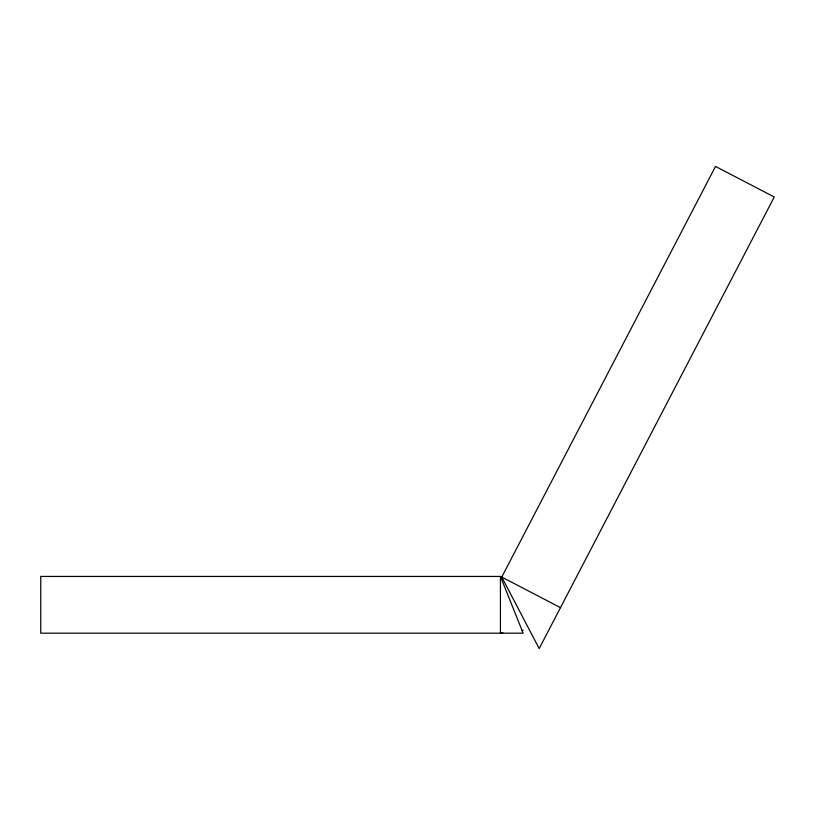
<?xml version="1.0" encoding="UTF-8"?>
<svg xmlns="http://www.w3.org/2000/svg" width="815" height="815" viewBox="0 0 815 815"><rect width="100%" height="100%" fill="white"/><g stroke="black" fill="none" stroke-linecap="round" stroke-linejoin="round"><path stroke-width="1.22" d="M501.755 577.061L715.509 166.433L774.25 197.006L539.184 648.567L501.755 577.061L560.486 607.644M502.824 632.878L500.43 633.184L500.43 576.429L40.75 576.429L40.75 633.184L523.138 633.184L500.43 576.429M522.018 630.382L523.138 630.229"/></g></svg>
